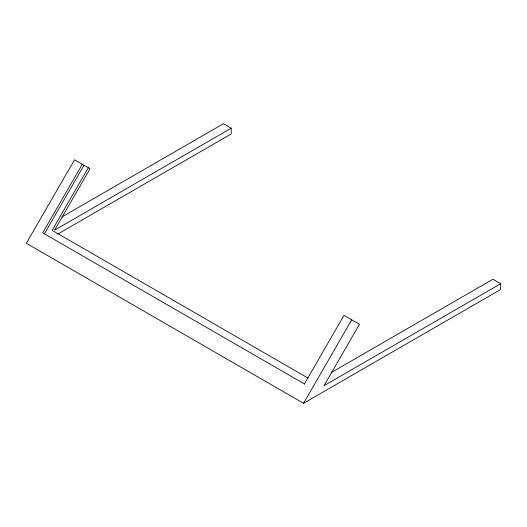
<?xml version="1.0" encoding="UTF-8"?>
<svg xmlns="http://www.w3.org/2000/svg" width="527" height="527" viewBox="0 0 527 527"><rect width="100%" height="100%" fill="white"/><g stroke="black" fill="none" stroke-linecap="round" stroke-linejoin="round"><path stroke-width="0.79" d="M82.298 164.259L42.7 232.848L304.705 384.111M44.413 233.836L84.01 165.247M88.312 167.731L52.16 230.358L308.143 378.149M304.389 383.933L343.986 315.344L359.473 324.289L324.033 385.672L500.65 283.73L500.65 289.501L303.539 403.3L26.35 243.27L74.551 159.786L90.031 168.726L54.591 230.141L231.208 128.173L231.208 133.937L57.845 234.034M303.539 403.3L351.733 319.817M61.797 217.032L223.461 123.7L231.208 128.173M331.239 372.569L492.903 279.257L500.65 283.73"/></g></svg>
